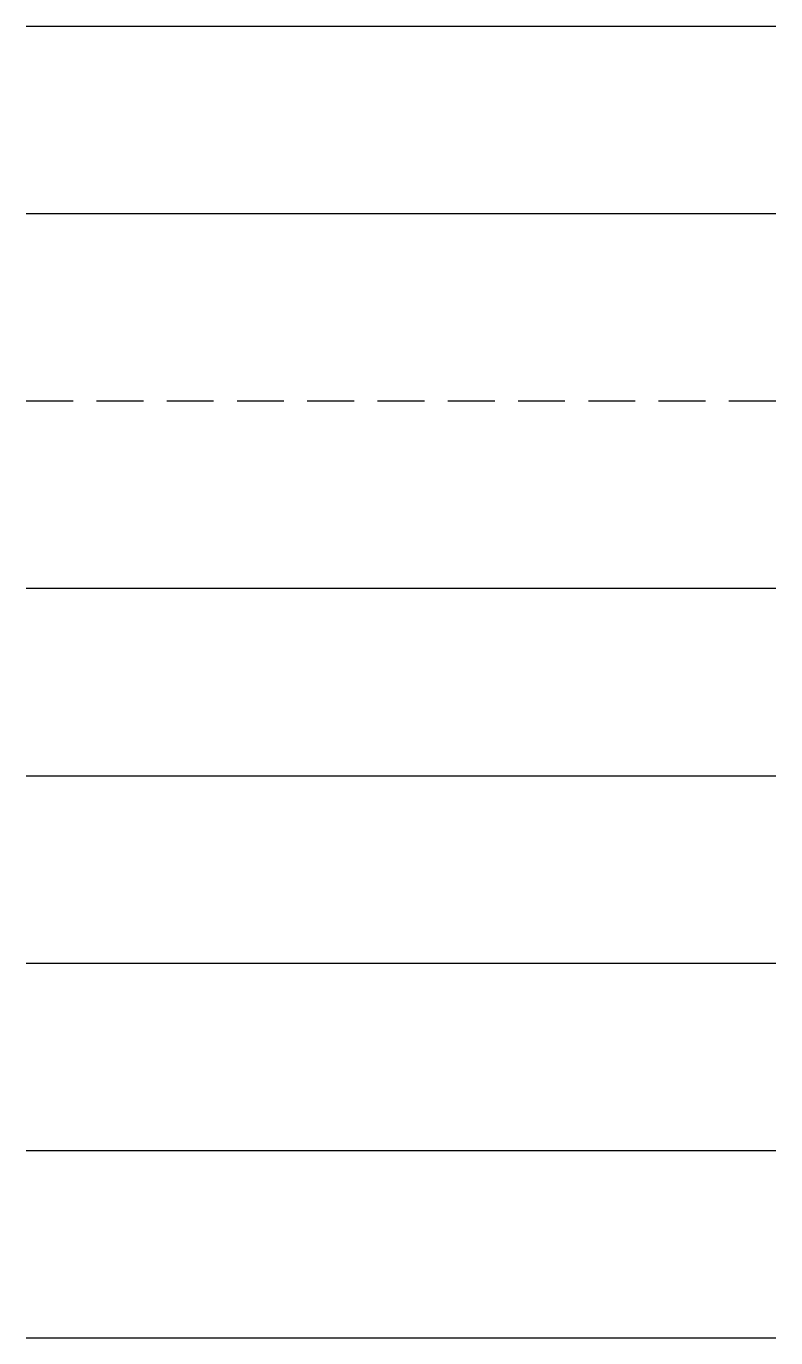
# Model space of a CAD drawing. Header units: inches. Extents: x 0 to 4, y 0 to 7.
import ezdxf

# ---------------------------------------------------------------- set-up
doc = ezdxf.new("R2010")
doc.units = ezdxf.units.IN
doc.header["$MEASUREMENT"] = 0
doc.linetypes.add('HIDDEN', pattern=[0.375, 0.25, -0.125])
for name, color, linetype in [('GREEN', 3, 'Continuous'), ('HID7', 7, 'HIDDEN'), ('OBJECT', 7, 'Continuous'), ('RED', 1, 'Continuous')]:
    doc.layers.add(name, color=color, linetype=linetype)
doc.layers.add('TC', color=7, linetype='Continuous', true_color=0xc80a0a)

# ---------------------------------------------------------------- blocks, each defined once
blk = doc.blocks.new('CB')
at = {"color": 0}
blk.add_line((0, 0), (4, 0), dxfattribs=at)

msp = doc.modelspace()

# ---------------------------------------------------------------- linework, layer by layer
at = {"layer": 'HID7'}
msp.add_line((0, 5), (4, 5), dxfattribs=at)
at = {"layer": 'OBJECT'}
msp.add_line((0, 0), (4, 0), dxfattribs=at)
at = {"layer": 'RED'}
for p, q in [((0, 3), (4, 3)), ((0, 2), (4, 2)), ((0, 1), (4, 1))]:
    msp.add_line(p, q, dxfattribs=at)
at = {"layer": 'TC'}
msp.add_line((0, 4), (4, 4), dxfattribs=at)

# ---------------------------------------------------------------- block references
at = {"layer": 'GREEN'}
msp.add_blockref('CB', (0, 6), dxfattribs=at)
at = {"layer": 'OBJECT'}
msp.add_blockref('CB', (0, 7), dxfattribs=at)

doc.saveas('drawing.dxf')
